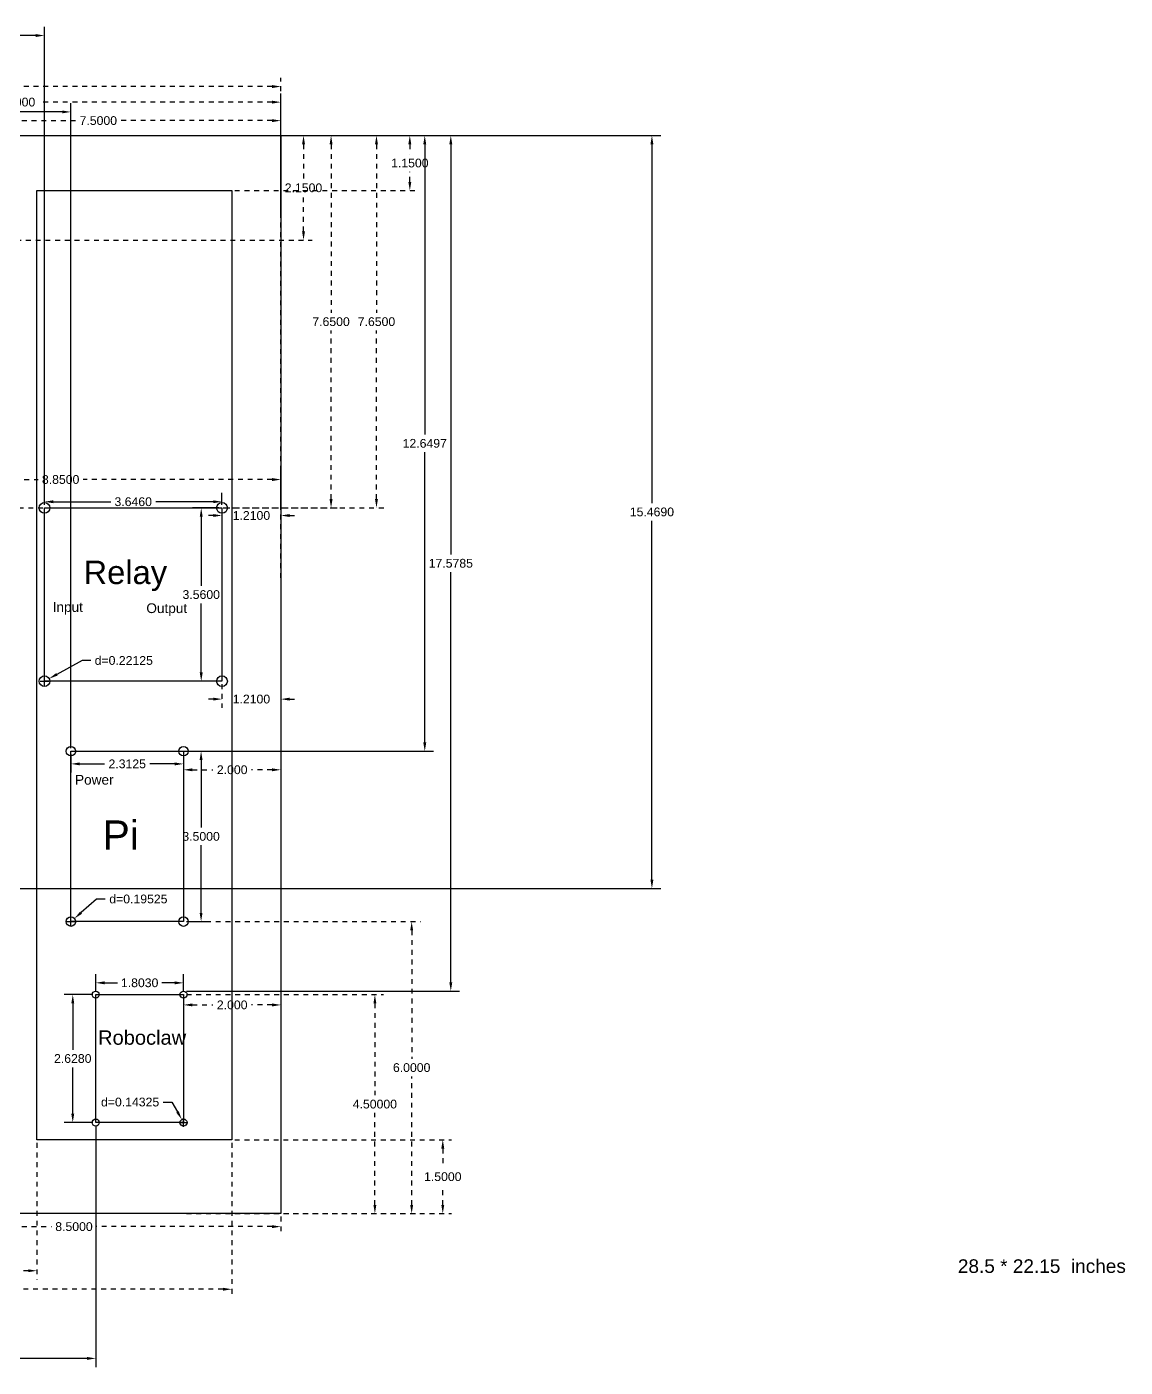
# Model space of a CAD drawing. Header units: inches. Extents: x 0 to 142, y -2 to 32.
# Drawn here: x 119.59 to 142.15, y 3.56 to 31.1 of the extents above; entities that cross this region are included whole.
import ezdxf

# ---------------------------------------------------------------- set-up
doc = ezdxf.new("R2010")
doc.units = ezdxf.units.IN
doc.header["$LTSCALE"] = 0.005
doc.header["$MEASUREMENT"] = 0
doc.linetypes.add('ACAD_ISO02W100', pattern=[15, 12, -3])
for name, color, linetype in [('dash', 1, 'ACAD_ISO02W100'), ('dash2', 5, 'ACAD_ISO02W100'), ('drills', 6, 'Continuous'), ('hidden', 5, 'Continuous')]:
    doc.layers.add(name, color=color, linetype=linetype)
doc.styles.get("Standard").update_dxf_attribs({"font": 'arial.ttf'})
doc.dimstyles.get("Standard").update_dxf_attribs({"dimtxt": 0.18, "dimasz": 0.18, "dimexe": 0.18, "dimexo": 0.0625, "dimgap": 0.09, "dimtad": 0, "dimtih": 1, "dimtoh": 1, "dimdec": 4, "dimzin": 0, "dimdsep": 46, "dimtxsty": 'Standard', "dimcen": 0.09, "dimadec": 0, "dimazin": 0, "dimtfac": 1, "dimtdec": 4, "dimtofl": 0, "dimtmove": 0, "dimatfit": 3, "dimfxl": 1, "dimtolj": 1, "dimtzin": 0, "dimarcsym": 0})

# ---------------------------------------------------------------- blocks, each defined once
blk = doc.blocks.new('*D299')
at = {"color": 0, "lineweight": -2, "transparency": 16777216}
for p, q in [((120.492, 16.15), (120.492, 15.772)), ((122.804, 16.15), (122.804, 15.772)), ((120.672, 15.952), (121.182, 15.952)), ((122.624, 15.952), (122.114, 15.952))]:
    blk.add_line(p, q, dxfattribs=at)
at = {"color": 0, "transparency": 16777216}
for points in [[(120.672, 15.982), (120.672, 15.922), (120.492, 15.952)], [(122.624, 15.982), (122.624, 15.922), (122.804, 15.952)]]:
    blk.add_solid(points, dxfattribs=at)
at = {"layer": 'Defpoints', "color": 0, "transparency": 16777216}
for p in [(120.492, 16.212), (122.804, 16.212), (122.804, 15.952)]:
    blk.add_point(p, dxfattribs=at)
at = {"color": 0, "transparency": 16777216, "insert": (121.648, 15.952), "char_height": 0.18, "attachment_point": 5}
blk.add_mtext('\\A1;2.3125', dxfattribs=at)
blk = doc.blocks.new('*D300')
at = {"color": 0, "lineweight": -2, "transparency": 16777216}
for p, q in [((122.867, 16.212), (123.345, 16.212)), ((123.165, 16.032), (123.165, 14.644)), ((123.165, 12.892), (123.165, 14.28)), ((122.867, 12.712), (123.345, 12.712))]:
    blk.add_line(p, q, dxfattribs=at)
at = {"color": 0, "transparency": 16777216}
for points in [[(123.135, 16.032), (123.195, 16.032), (123.165, 16.212)], [(123.135, 12.892), (123.195, 12.892), (123.165, 12.712)]]:
    blk.add_solid(points, dxfattribs=at)
at = {"layer": 'Defpoints', "color": 0, "transparency": 16777216}
for p in [(122.804, 16.212), (122.804, 12.712), (123.165, 12.712)]:
    blk.add_point(p, dxfattribs=at)
at = {"color": 0, "transparency": 16777216, "insert": (123.165, 14.462), "char_height": 0.18, "attachment_point": 5}
blk.add_mtext('\\A1;3.5000', dxfattribs=at)
blk = doc.blocks.new('*D203')
at = {"color": 0, "lineweight": -2, "transparency": 16777216}
for p, q in [((123.532, 21.21), (122.988, 21.21)), ((123.168, 21.03), (123.168, 19.612)), ((123.168, 17.83), (123.168, 19.248)), ((123.532, 17.65), (122.988, 17.65))]:
    blk.add_line(p, q, dxfattribs=at)
at = {"color": 0, "transparency": 16777216}
for points in [[(123.138, 21.03), (123.198, 21.03), (123.168, 21.21)], [(123.138, 17.83), (123.198, 17.83), (123.168, 17.65)]]:
    blk.add_solid(points, dxfattribs=at)
at = {"layer": 'Defpoints', "color": 0, "transparency": 16777216}
for p in [(123.594, 21.21), (123.168, 17.65), (123.594, 17.65)]:
    blk.add_point(p, dxfattribs=at)
at = {"color": 0, "transparency": 16777216, "insert": (123.168, 19.43), "char_height": 0.18, "attachment_point": 5}
blk.add_mtext('\\A1;3.5600', dxfattribs=at)
blk = doc.blocks.new('*D217')
at = {"color": 0, "lineweight": -2, "transparency": 16777216}
for p, q in [((119.948, 21.275), (119.948, 21.518)), ((123.594, 21.275), (123.594, 21.518)), ((120.128, 21.338), (121.308, 21.338)), ((123.414, 21.338), (122.235, 21.338))]:
    blk.add_line(p, q, dxfattribs=at)
at = {"color": 0, "transparency": 16777216}
for points in [[(120.128, 21.368), (120.128, 21.308), (119.948, 21.338)], [(123.414, 21.368), (123.414, 21.308), (123.594, 21.338)]]:
    blk.add_solid(points, dxfattribs=at)
at = {"layer": 'Defpoints', "color": 0, "transparency": 16777216}
for p in [(119.948, 21.212), (123.594, 21.338), (123.594, 21.212)]:
    blk.add_point(p, dxfattribs=at)
at = {"color": 0, "transparency": 16777216, "insert": (121.771, 21.338), "char_height": 0.18, "attachment_point": 5}
blk.add_mtext('\\A1;3.6460', dxfattribs=at)
blk = doc.blocks.new('*D220')
at = {"layer": 'dash', "color": 0, "lineweight": -2, "transparency": 16777216}
for p, q in [((123.414, 21.055), (123.234, 21.055)), ((123.594, 21.15), (123.594, 20.875)), ((124.804, 21.15), (124.804, 20.875)), ((124.984, 21.055), (125.164, 21.055))]:
    blk.add_line(p, q, dxfattribs=at)
at = {"layer": 'dash', "color": 0, "transparency": 16777216}
for points in [[(123.414, 21.085), (123.414, 21.025), (123.594, 21.055)], [(124.984, 21.085), (124.984, 21.025), (124.804, 21.055)]]:
    blk.add_solid(points, dxfattribs=at)
at = {"layer": 'Defpoints', "color": 0, "transparency": 16777216}
for p in [(123.594, 21.212), (124.804, 21.212), (124.804, 21.055)]:
    blk.add_point(p, dxfattribs=at)
at = {"layer": 'dash', "color": 0, "transparency": 16777216, "insert": (124.199, 21.055), "char_height": 0.18, "attachment_point": 5}
blk.add_mtext('\\A1;1.2100', dxfattribs=at)
blk = doc.blocks.new('*D221')
at = {"layer": 'dash', "color": 0, "lineweight": -2, "transparency": 16777216}
for p, q in [((122.804, 16.15), (122.804, 15.651)), ((124.804, 16.15), (124.804, 15.651)), ((122.984, 15.831), (123.409, 15.831)), ((124.624, 15.831), (124.199, 15.831))]:
    blk.add_line(p, q, dxfattribs=at)
at = {"layer": 'dash', "color": 0, "transparency": 16777216}
for points in [[(122.984, 15.861), (122.984, 15.801), (122.804, 15.831)], [(124.624, 15.861), (124.624, 15.801), (124.804, 15.831)]]:
    blk.add_solid(points, dxfattribs=at)
at = {"layer": 'Defpoints', "color": 0, "transparency": 16777216}
for p in [(122.804, 16.212), (124.804, 16.212), (124.804, 15.831)]:
    blk.add_point(p, dxfattribs=at)
at = {"layer": 'dash', "color": 0, "transparency": 16777216, "insert": (123.804, 15.831), "char_height": 0.18, "attachment_point": 5}
blk.add_mtext('\\A1;2.000', dxfattribs=at)
blk = doc.blocks.new('*D222')
at = {"layer": 'dash', "color": 0, "lineweight": -2, "transparency": 16777216}
for p, q in [((122.804, 11.15), (122.804, 10.82)), ((124.804, 11.15), (124.804, 10.82)), ((122.984, 11), (123.409, 11)), ((124.624, 11), (124.199, 11))]:
    blk.add_line(p, q, dxfattribs=at)
at = {"layer": 'dash', "color": 0, "transparency": 16777216}
for points in [[(122.984, 11.03), (122.984, 10.97), (122.804, 11)], [(124.624, 11.03), (124.624, 10.97), (124.804, 11)]]:
    blk.add_solid(points, dxfattribs=at)
at = {"layer": 'Defpoints', "color": 0, "transparency": 16777216}
for p in [(122.804, 11.212), (124.804, 11.212), (124.804, 11)]:
    blk.add_point(p, dxfattribs=at)
at = {"layer": 'dash', "color": 0, "transparency": 16777216, "insert": (123.804, 11), "char_height": 0.18, "attachment_point": 5}
blk.add_mtext('\\A1;2.000', dxfattribs=at)
blk = doc.blocks.new('*D223')
at = {"layer": 'dash', "color": 0, "lineweight": -2, "transparency": 16777216}
for p, q in [((122.867, 11.212), (126.915, 11.212)), ((126.735, 11.032), (126.735, 9.144)), ((126.735, 6.892), (126.735, 8.78)), ((122.867, 6.712), (126.915, 6.712))]:
    blk.add_line(p, q, dxfattribs=at)
at = {"layer": 'dash', "color": 0, "transparency": 16777216}
for points in [[(126.705, 11.032), (126.765, 11.032), (126.735, 11.212)], [(126.705, 6.892), (126.765, 6.892), (126.735, 6.712)]]:
    blk.add_solid(points, dxfattribs=at)
at = {"layer": 'Defpoints', "color": 0, "transparency": 16777216}
for p in [(122.804, 11.212), (122.804, 6.712), (126.735, 6.712)]:
    blk.add_point(p, dxfattribs=at)
at = {"layer": 'dash', "color": 0, "transparency": 16777216, "insert": (126.735, 8.962), "char_height": 0.18, "attachment_point": 5}
blk.add_mtext('\\A1;4.50000', dxfattribs=at)
blk = doc.blocks.new('*D224')
at = {"color": 0, "lineweight": -2, "transparency": 16777216}
for p, q in [((121.001, 11.275), (121.001, 11.634)), ((122.804, 11.275), (122.804, 11.634)), ((121.181, 11.454), (121.448, 11.454)), ((122.624, 11.454), (122.358, 11.454))]:
    blk.add_line(p, q, dxfattribs=at)
at = {"color": 0, "transparency": 16777216}
for points in [[(121.181, 11.484), (121.181, 11.424), (121.001, 11.454)], [(122.624, 11.484), (122.624, 11.424), (122.804, 11.454)]]:
    blk.add_solid(points, dxfattribs=at)
at = {"layer": 'Defpoints', "color": 0, "transparency": 16777216}
for p in [(122.804, 11.454), (121.001, 11.212), (122.804, 11.212)]:
    blk.add_point(p, dxfattribs=at)
at = {"color": 0, "transparency": 16777216, "insert": (121.903, 11.454), "char_height": 0.18, "attachment_point": 5}
blk.add_mtext('\\A1;1.8030', dxfattribs=at)
blk = doc.blocks.new('*D225')
at = {"color": 0, "lineweight": -2, "transparency": 16777216}
for p, q in [((120.939, 11.212), (120.349, 11.212)), ((120.529, 11.032), (120.529, 10.08)), ((120.529, 8.764), (120.529, 9.716)), ((120.939, 8.584), (120.349, 8.584))]:
    blk.add_line(p, q, dxfattribs=at)
at = {"color": 0, "transparency": 16777216}
for points in [[(120.499, 11.032), (120.559, 11.032), (120.529, 11.212)], [(120.499, 8.764), (120.559, 8.764), (120.529, 8.584)]]:
    blk.add_solid(points, dxfattribs=at)
at = {"layer": 'Defpoints', "color": 0, "transparency": 16777216}
for p in [(121.001, 11.212), (120.529, 8.584), (121.001, 8.584)]:
    blk.add_point(p, dxfattribs=at)
at = {"color": 0, "transparency": 16777216, "insert": (120.529, 9.898), "char_height": 0.18, "attachment_point": 5}
blk.add_mtext('\\A1;2.6280', dxfattribs=at)
blk = doc.blocks.new('*D259')
at = {"layer": 'dash', "color": 0, "lineweight": -2, "transparency": 16777216}
for p, q in [((123.594, 17.59), (123.594, 17.103)), ((124.804, 17.59), (124.804, 17.103)), ((123.414, 17.283), (123.234, 17.283)), ((124.984, 17.283), (125.164, 17.283))]:
    blk.add_line(p, q, dxfattribs=at)
at = {"layer": 'dash', "color": 0, "transparency": 16777216}
for points in [[(123.414, 17.313), (123.414, 17.253), (123.594, 17.283)], [(124.984, 17.313), (124.984, 17.253), (124.804, 17.283)]]:
    blk.add_solid(points, dxfattribs=at)
at = {"layer": 'Defpoints', "color": 0, "transparency": 16777216}
for p in [(123.594, 17.652), (124.804, 17.652), (124.804, 17.283)]:
    blk.add_point(p, dxfattribs=at)
at = {"layer": 'dash', "color": 0, "transparency": 16777216, "insert": (124.199, 17.283), "char_height": 0.18, "attachment_point": 5}
blk.add_mtext('\\A1;1.2100', dxfattribs=at)
blk = doc.blocks.new('*D260')
at = {"layer": 'dash', "color": 0, "lineweight": -2, "transparency": 16777216}
for p, q in [((117.304, 26.775), (117.304, 29.348)), ((124.804, 26.775), (124.804, 29.348)), ((117.484, 29.168), (120.592, 29.168)), ((124.624, 29.168), (121.517, 29.168))]:
    blk.add_line(p, q, dxfattribs=at)
at = {"layer": 'dash', "color": 0, "transparency": 16777216}
for points in [[(117.484, 29.198), (117.484, 29.138), (117.304, 29.168)], [(124.624, 29.198), (124.624, 29.138), (124.804, 29.168)]]:
    blk.add_solid(points, dxfattribs=at)
at = {"layer": 'Defpoints', "color": 0, "transparency": 16777216}
for p in [(124.804, 29.168), (117.304, 26.712), (124.804, 26.712)]:
    blk.add_point(p, dxfattribs=at)
at = {"layer": 'dash', "color": 0, "transparency": 16777216, "insert": (121.054, 29.168), "char_height": 0.18, "attachment_point": 5}
blk.add_mtext('\\A1;7.5000', dxfattribs=at)
blk = doc.blocks.new('*D261')
at = {"layer": 'dash', "color": 0, "lineweight": -2, "transparency": 16777216}
for p, q in [((113.804, 27.275), (113.804, 29.728)), ((113.984, 29.548), (118.78, 29.548)), ((124.624, 29.548), (119.829, 29.548)), ((124.804, 27.275), (124.804, 29.728))]:
    blk.add_line(p, q, dxfattribs=at)
at = {"layer": 'dash', "color": 0, "transparency": 16777216}
for points in [[(113.984, 29.578), (113.984, 29.518), (113.804, 29.548)], [(124.624, 29.578), (124.624, 29.518), (124.804, 29.548)]]:
    blk.add_solid(points, dxfattribs=at)
at = {"layer": 'Defpoints', "color": 0, "transparency": 16777216}
for p in [(124.804, 29.548), (113.804, 27.212), (124.804, 27.212)]:
    blk.add_point(p, dxfattribs=at)
at = {"layer": 'dash', "color": 0, "transparency": 16777216, "insert": (119.304, 29.548), "char_height": 0.18, "attachment_point": 5}
blk.add_mtext('\\A1;11.0000', dxfattribs=at)
blk = doc.blocks.new('*D264')
at = {"layer": 'dash', "color": 0, "lineweight": -2, "transparency": 16777216}
for p, q in [((116.303, 8.651), (116.303, 6.265)), ((124.804, 8.651), (124.804, 6.265)), ((116.483, 6.445), (120.09, 6.445)), ((124.624, 6.445), (121.017, 6.445))]:
    blk.add_line(p, q, dxfattribs=at)
at = {"layer": 'dash', "color": 0, "transparency": 16777216}
for points in [[(116.483, 6.475), (116.483, 6.415), (116.303, 6.445)], [(124.624, 6.475), (124.624, 6.415), (124.804, 6.445)]]:
    blk.add_solid(points, dxfattribs=at)
at = {"layer": 'Defpoints', "color": 0, "transparency": 16777216}
for p in [(116.303, 8.713), (124.804, 8.713), (124.804, 6.445)]:
    blk.add_point(p, dxfattribs=at)
at = {"layer": 'dash', "color": 0, "transparency": 16777216, "insert": (120.554, 6.445), "char_height": 0.18, "attachment_point": 5}
blk.add_mtext('\\A1;8.5000', dxfattribs=at)
blk = doc.blocks.new('*D265')
at = {"layer": 'dash', "color": 0, "lineweight": -2, "transparency": 16777216}
for p, q in [((122.867, 12.712), (127.671, 12.712)), ((127.491, 12.532), (127.491, 9.894)), ((127.491, 6.892), (127.491, 9.53)), ((122.867, 6.712), (127.671, 6.712))]:
    blk.add_line(p, q, dxfattribs=at)
at = {"layer": 'dash', "color": 0, "transparency": 16777216}
for points in [[(127.461, 12.532), (127.521, 12.532), (127.491, 12.712)], [(127.461, 6.892), (127.521, 6.892), (127.491, 6.712)]]:
    blk.add_solid(points, dxfattribs=at)
at = {"layer": 'Defpoints', "color": 0, "transparency": 16777216}
for p in [(122.804, 12.712), (122.804, 6.712), (127.491, 6.712)]:
    blk.add_point(p, dxfattribs=at)
at = {"layer": 'dash', "color": 0, "transparency": 16777216, "insert": (127.491, 9.712), "char_height": 0.18, "attachment_point": 5}
blk.add_mtext('\\A1;6.0000', dxfattribs=at)
blk = doc.blocks.new('*D268')
at = {"layer": 'dash', "color": 0, "lineweight": -2, "transparency": 16777216}
for p, q in [((111.304, 19.774), (111.304, 30.048)), ((124.804, 19.774), (124.804, 30.048)), ((111.484, 29.868), (117.53, 29.868)), ((124.624, 29.868), (118.579, 29.868))]:
    blk.add_line(p, q, dxfattribs=at)
at = {"layer": 'dash', "color": 0, "transparency": 16777216}
for points in [[(111.484, 29.898), (111.484, 29.838), (111.304, 29.868)], [(124.624, 29.898), (124.624, 29.838), (124.804, 29.868)]]:
    blk.add_solid(points, dxfattribs=at)
at = {"layer": 'Defpoints', "color": 0, "transparency": 16777216}
for p in [(124.804, 29.868), (111.304, 19.712), (124.804, 19.712)]:
    blk.add_point(p, dxfattribs=at)
at = {"layer": 'dash', "color": 0, "transparency": 16777216, "insert": (118.054, 29.868), "char_height": 0.18, "attachment_point": 5}
blk.add_mtext('\\A1;13.5000', dxfattribs=at)
blk = doc.blocks.new('*D272')
at = {"layer": 'dash', "color": 0, "lineweight": -2, "transparency": 16777216}
for p, q in [((117.367, 28.862), (125.449, 28.862)), ((125.269, 28.682), (125.269, 27.969)), ((125.269, 26.892), (125.269, 27.605)), ((117.367, 26.712), (125.449, 26.712))]:
    blk.add_line(p, q, dxfattribs=at)
at = {"layer": 'dash', "color": 0, "transparency": 16777216}
for points in [[(125.239, 28.682), (125.299, 28.682), (125.269, 28.862)], [(125.239, 26.892), (125.299, 26.892), (125.269, 26.712)]]:
    blk.add_solid(points, dxfattribs=at)
at = {"layer": 'Defpoints', "color": 0, "transparency": 16777216}
for p in [(117.304, 28.862), (125.269, 28.862), (117.304, 26.712)]:
    blk.add_point(p, dxfattribs=at)
at = {"layer": 'dash', "color": 0, "transparency": 16777216, "insert": (125.269, 27.787), "char_height": 0.18, "attachment_point": 5}
blk.add_mtext('\\A1;2.1500', dxfattribs=at)
blk = doc.blocks.new('*D273')
at = {"layer": 'dash', "color": 0, "lineweight": -2, "transparency": 16777216}
for p, q in [((123.657, 28.862), (126.015, 28.862)), ((125.835, 28.682), (125.835, 25.219)), ((125.835, 21.392), (125.835, 24.855)), ((123.657, 21.212), (126.015, 21.212))]:
    blk.add_line(p, q, dxfattribs=at)
at = {"layer": 'dash', "color": 0, "transparency": 16777216}
for points in [[(125.805, 28.682), (125.865, 28.682), (125.835, 28.862)], [(125.805, 21.392), (125.865, 21.392), (125.835, 21.212)]]:
    blk.add_solid(points, dxfattribs=at)
at = {"layer": 'Defpoints', "color": 0, "transparency": 16777216}
for p in [(123.594, 28.862), (125.835, 28.862), (123.594, 21.212)]:
    blk.add_point(p, dxfattribs=at)
at = {"layer": 'dash', "color": 0, "transparency": 16777216, "insert": (125.835, 25.037), "char_height": 0.18, "attachment_point": 5}
blk.add_mtext('\\A1;7.6500', dxfattribs=at)
blk = doc.blocks.new('*D206')
at = {"layer": 'dash', "color": 0, "lineweight": -2, "transparency": 16777216}
for p, q in [((116.017, 28.862), (126.948, 28.862)), ((126.768, 28.682), (126.768, 25.219)), ((126.768, 21.392), (126.768, 24.855)), ((116.017, 21.212), (126.948, 21.212))]:
    blk.add_line(p, q, dxfattribs=at)
at = {"layer": 'dash', "color": 0, "transparency": 16777216}
for points in [[(126.738, 28.682), (126.798, 28.682), (126.768, 28.862)], [(126.738, 21.392), (126.798, 21.392), (126.768, 21.212)]]:
    blk.add_solid(points, dxfattribs=at)
at = {"layer": 'Defpoints', "color": 0, "transparency": 16777216}
for p in [(115.954, 28.862), (126.768, 28.862), (115.954, 21.212)]:
    blk.add_point(p, dxfattribs=at)
at = {"layer": 'dash', "color": 0, "transparency": 16777216, "insert": (126.768, 25.037), "char_height": 0.18, "attachment_point": 5}
blk.add_mtext('\\A1;7.6500', dxfattribs=at)
blk = doc.blocks.new('*D280')
at = {"layer": 'dash2', "color": 0, "lineweight": -2, "transparency": 16777216}
for p, q in [((123.857, 28.862), (127.633, 28.862)), ((127.453, 28.682), (127.453, 28.478)), ((127.453, 27.91), (127.453, 28.114)), ((123.857, 27.73), (127.633, 27.73))]:
    blk.add_line(p, q, dxfattribs=at)
at = {"layer": 'dash2', "color": 0, "transparency": 16777216}
for points in [[(127.423, 28.682), (127.483, 28.682), (127.453, 28.862)], [(127.423, 27.91), (127.483, 27.91), (127.453, 27.73)]]:
    blk.add_solid(points, dxfattribs=at)
at = {"layer": 'Defpoints', "color": 0, "transparency": 16777216}
for p in [(123.794, 28.862), (127.453, 28.862), (123.794, 27.73)]:
    blk.add_point(p, dxfattribs=at)
at = {"layer": 'dash2', "color": 0, "transparency": 16777216, "insert": (127.453, 28.296), "char_height": 0.18, "attachment_point": 5}
blk.add_mtext('\\A1;1.1500', dxfattribs=at)
blk = doc.blocks.new('*D281')
at = {"layer": 'dash2', "color": 0, "lineweight": -2, "transparency": 16777216}
for p, q in [((123.857, 8.23), (128.31, 8.23)), ((128.13, 8.05), (128.13, 7.653)), ((128.13, 6.892), (128.13, 7.289)), ((123.857, 6.712), (128.31, 6.712))]:
    blk.add_line(p, q, dxfattribs=at)
at = {"layer": 'dash2', "color": 0, "transparency": 16777216}
for points in [[(128.1, 8.05), (128.16, 8.05), (128.13, 8.23)], [(128.1, 6.892), (128.16, 6.892), (128.13, 6.712)]]:
    blk.add_solid(points, dxfattribs=at)
at = {"layer": 'Defpoints', "color": 0, "transparency": 16777216}
for p in [(123.794, 8.23), (123.794, 6.712), (128.13, 6.712)]:
    blk.add_point(p, dxfattribs=at)
at = {"layer": 'dash2', "color": 0, "transparency": 16777216, "insert": (128.13, 7.471), "char_height": 0.18, "attachment_point": 5}
blk.add_mtext('\\A1;1.5000', dxfattribs=at)
blk = doc.blocks.new('*D283')
at = {"layer": 'dash2', "color": 0, "lineweight": -2, "transparency": 16777216}
for p, q in [((96.304, 8.167), (96.304, 5.359)), ((119.794, 8.167), (119.794, 5.359)), ((96.484, 5.539), (107.515, 5.539)), ((119.614, 5.539), (108.584, 5.539))]:
    blk.add_line(p, q, dxfattribs=at)
at = {"layer": 'dash2', "color": 0, "transparency": 16777216}
for points in [[(96.484, 5.569), (96.484, 5.509), (96.304, 5.539)], [(119.614, 5.569), (119.614, 5.509), (119.794, 5.539)]]:
    blk.add_solid(points, dxfattribs=at)
at = {"layer": 'Defpoints', "color": 0, "transparency": 16777216}
for p in [(96.304, 8.23), (119.794, 8.23), (96.304, 5.539)]:
    blk.add_point(p, dxfattribs=at)
at = {"layer": 'dash2', "color": 0, "transparency": 16777216, "insert": (108.049, 5.539), "char_height": 0.18, "attachment_point": 5}
blk.add_mtext('\\A1;23.5000', dxfattribs=at)
blk = doc.blocks.new('*D284')
at = {"layer": 'dash2', "color": 0, "lineweight": -2, "transparency": 16777216}
for p, q in [((96.304, 8.167), (96.304, 4.979)), ((123.794, 8.167), (123.794, 4.979)), ((96.484, 5.159), (109.515, 5.159)), ((123.614, 5.159), (110.584, 5.159))]:
    blk.add_line(p, q, dxfattribs=at)
at = {"layer": 'dash2', "color": 0, "transparency": 16777216}
for points in [[(96.484, 5.189), (96.484, 5.129), (96.304, 5.159)], [(123.614, 5.189), (123.614, 5.129), (123.794, 5.159)]]:
    blk.add_solid(points, dxfattribs=at)
at = {"layer": 'Defpoints', "color": 0, "transparency": 16777216}
for p in [(96.304, 8.23), (123.794, 8.23), (96.304, 5.159)]:
    blk.add_point(p, dxfattribs=at)
at = {"layer": 'dash2', "color": 0, "transparency": 16777216, "insert": (110.049, 5.159), "char_height": 0.18, "attachment_point": 5}
blk.add_mtext('\\A1;27.5000', dxfattribs=at)
blk = doc.blocks.new('*D291')
at = {"layer": 'dash', "color": 0, "lineweight": -2, "transparency": 16777216}
for p, q in [((115.954, 21.275), (115.954, 21.974)), ((116.134, 21.794), (119.817, 21.794)), ((124.624, 21.794), (120.744, 21.794)), ((124.804, 21.275), (124.804, 21.974))]:
    blk.add_line(p, q, dxfattribs=at)
at = {"layer": 'dash', "color": 0, "transparency": 16777216}
for points in [[(116.134, 21.824), (116.134, 21.764), (115.954, 21.794)], [(124.624, 21.824), (124.624, 21.764), (124.804, 21.794)]]:
    blk.add_solid(points, dxfattribs=at)
at = {"layer": 'Defpoints', "color": 0, "transparency": 16777216}
for p in [(124.804, 21.794), (115.954, 21.212), (124.804, 21.212)]:
    blk.add_point(p, dxfattribs=at)
at = {"layer": 'dash', "color": 0, "transparency": 16777216, "insert": (120.28, 21.794), "char_height": 0.18, "attachment_point": 5}
blk.add_mtext('\\A1;8.8500', dxfattribs=at)
blk = doc.blocks.new('*D304')
at = {"color": 0, "lineweight": -2, "transparency": 16777216}
for p, q in [((100.399, 28.862), (95.703, 28.862)), ((95.883, 28.682), (95.883, 26.41)), ((95.883, 23.774), (95.883, 26.046)), ((100.399, 23.594), (95.703, 23.594))]:
    blk.add_line(p, q, dxfattribs=at)
at = {"color": 0, "transparency": 16777216}
for points in [[(95.853, 28.682), (95.913, 28.682), (95.883, 28.862)], [(95.853, 23.774), (95.913, 23.774), (95.883, 23.594)]]:
    blk.add_solid(points, dxfattribs=at)
at = {"layer": 'Defpoints', "color": 0, "transparency": 16777216}
for p in [(95.883, 28.862), (100.461, 28.862), (100.461, 23.594), (120.565, 12.777), (120.418, 12.648)]:
    blk.add_point(p, dxfattribs=at)
at = {"layer": 'drills', "color": 0, "lineweight": -2, "transparency": 16777216}
for p, q in [((121.018, 13.176), (120.7, 12.896)), ((121.198, 13.176), (121.018, 13.176)), ((120.402, 12.712), (120.582, 12.712)), ((120.492, 12.622), (120.492, 12.802))]:
    blk.add_line(p, q, dxfattribs=at)
at = {"layer": 'drills', "color": 0, "transparency": 16777216}
blk.add_solid([(120.68, 12.918), (120.72, 12.873), (120.565, 12.777)], dxfattribs=at)
at = {"color": 0, "transparency": 16777216, "insert": (95.883, 26.228), "char_height": 0.18, "attachment_point": 5}
blk.add_mtext('\\A1;5.2682', dxfattribs=at)
at = {"layer": 'drills', "color": 0, "transparency": 16777216, "insert": (121.877, 13.176), "char_height": 0.18, "attachment_point": 5}
blk.add_mtext('\\A1;d=0.19525', dxfattribs=at)
blk = doc.blocks.new('*D306')
at = {"color": 0, "lineweight": -2, "transparency": 16777216}
for p, q in [((100.399, 28.862), (94.948, 28.862)), ((95.128, 28.682), (95.128, 24.469)), ((95.128, 19.893), (95.128, 24.106)), ((100.399, 19.713), (94.948, 19.713))]:
    blk.add_line(p, q, dxfattribs=at)
at = {"color": 0, "transparency": 16777216}
for points in [[(95.098, 28.682), (95.158, 28.682), (95.128, 28.862)], [(95.098, 19.893), (95.158, 19.893), (95.128, 19.713)]]:
    blk.add_solid(points, dxfattribs=at)
at = {"layer": 'Defpoints', "color": 0, "transparency": 16777216}
for p in [(95.128, 28.862), (100.461, 28.862), (100.461, 19.713), (120.045, 17.705), (119.851, 17.599)]:
    blk.add_point(p, dxfattribs=at)
at = {"layer": 'drills', "color": 0, "lineweight": -2, "transparency": 16777216}
for p, q in [((120.719, 18.076), (120.203, 17.792)), ((120.899, 18.076), (120.719, 18.076)), ((119.858, 17.652), (120.038, 17.652)), ((119.948, 17.562), (119.948, 17.742))]:
    blk.add_line(p, q, dxfattribs=at)
at = {"layer": 'drills', "color": 0, "transparency": 16777216}
blk.add_solid([(120.189, 17.819), (120.217, 17.766), (120.045, 17.705)], dxfattribs=at)
at = {"color": 0, "transparency": 16777216, "insert": (95.128, 24.288), "char_height": 0.18, "attachment_point": 5}
blk.add_mtext('\\A1;9.1492', dxfattribs=at)
at = {"layer": 'drills', "color": 0, "transparency": 16777216, "insert": (121.577, 18.076), "char_height": 0.18, "attachment_point": 5}
blk.add_mtext('\\A1;d=0.22125', dxfattribs=at)
blk = doc.blocks.new('*D307')
at = {"color": 0, "lineweight": -2, "transparency": 16777216}
for p, q in [((100.587, 28.862), (94.317, 28.862)), ((94.497, 28.682), (94.497, 21.719)), ((94.497, 14.392), (94.497, 21.355)), ((100.587, 14.212), (94.317, 14.212))]:
    blk.add_line(p, q, dxfattribs=at)
at = {"color": 0, "transparency": 16777216}
for points in [[(94.467, 28.682), (94.527, 28.682), (94.497, 28.862)], [(94.467, 14.392), (94.527, 14.392), (94.497, 14.212)]]:
    blk.add_solid(points, dxfattribs=at)
at = {"layer": 'Defpoints', "color": 0, "transparency": 16777216}
for p in [(94.497, 28.862), (100.649, 28.862), (100.649, 14.212), (122.769, 8.646), (122.84, 8.522)]:
    blk.add_point(p, dxfattribs=at)
at = {"layer": 'drills', "color": 0, "lineweight": -2, "transparency": 16777216}
for p, q in [((122.386, 9.004), (122.566, 9.004)), ((122.566, 9.004), (122.68, 8.803)), ((122.714, 8.584), (122.894, 8.584)), ((122.804, 8.494), (122.804, 8.674))]:
    blk.add_line(p, q, dxfattribs=at)
at = {"layer": 'drills', "color": 0, "transparency": 16777216}
blk.add_solid([(122.706, 8.818), (122.654, 8.788), (122.769, 8.646)], dxfattribs=at)
at = {"color": 0, "transparency": 16777216, "insert": (94.497, 21.537), "char_height": 0.18, "attachment_point": 5}
blk.add_mtext('\\A1;14.6500', dxfattribs=at)
at = {"layer": 'drills', "color": 0, "transparency": 16777216, "insert": (121.707, 9.004), "char_height": 0.18, "attachment_point": 5}
blk.add_mtext('\\A1;d=0.14325', dxfattribs=at)
blk = doc.blocks.new('*D316')
at = {"color": 0, "lineweight": -2, "transparency": 16777216}
for p, q in [((112.045, 28.862), (132.606, 28.862)), ((132.426, 28.682), (132.426, 21.31)), ((132.426, 13.573), (132.426, 20.946)), ((112.045, 13.393), (132.606, 13.393))]:
    blk.add_line(p, q, dxfattribs=at)
at = {"color": 0, "transparency": 16777216}
for points in [[(132.396, 28.682), (132.456, 28.682), (132.426, 28.862)], [(132.396, 13.573), (132.456, 13.573), (132.426, 13.393)]]:
    blk.add_solid(points, dxfattribs=at)
at = {"layer": 'Defpoints', "color": 0, "transparency": 16777216}
for p in [(111.983, 28.862), (132.426, 28.862), (111.983, 13.393)]:
    blk.add_point(p, dxfattribs=at)
at = {"color": 0, "transparency": 16777216, "insert": (132.426, 21.128), "char_height": 0.18, "attachment_point": 5}
blk.add_mtext('\\A1;15.4690', dxfattribs=at)
blk = doc.blocks.new('*D318')
at = {"color": 0, "lineweight": -2, "transparency": 16777216}
for p, q in [((122.867, 28.862), (128.475, 28.862)), ((128.295, 28.682), (128.295, 20.255)), ((128.295, 11.464), (128.295, 19.891)), ((122.867, 11.284), (128.475, 11.284))]:
    blk.add_line(p, q, dxfattribs=at)
at = {"color": 0, "transparency": 16777216}
for points in [[(128.265, 28.682), (128.325, 28.682), (128.295, 28.862)], [(128.265, 11.464), (128.325, 11.464), (128.295, 11.284)]]:
    blk.add_solid(points, dxfattribs=at)
at = {"layer": 'Defpoints', "color": 0, "transparency": 16777216}
for p in [(122.804, 28.862), (128.295, 28.862), (122.804, 11.284)]:
    blk.add_point(p, dxfattribs=at)
at = {"color": 0, "transparency": 16777216, "insert": (128.295, 20.073), "char_height": 0.18, "attachment_point": 5}
blk.add_mtext('\\A1;17.5785', dxfattribs=at)
blk = doc.blocks.new('*D319')
at = {"color": 0, "lineweight": -2, "transparency": 16777216}
for p, q in [((96.304, 8.522), (96.304, 3.558)), ((121.001, 8.522), (121.001, 3.558)), ((96.484, 3.738), (108.118, 3.738)), ((120.821, 3.738), (109.188, 3.738))]:
    blk.add_line(p, q, dxfattribs=at)
at = {"color": 0, "transparency": 16777216}
for points in [[(96.484, 3.768), (96.484, 3.708), (96.304, 3.738)], [(120.821, 3.768), (120.821, 3.708), (121.001, 3.738)]]:
    blk.add_solid(points, dxfattribs=at)
at = {"layer": 'Defpoints', "color": 0, "transparency": 16777216}
for p in [(96.304, 8.584), (121.001, 8.584), (96.304, 3.738)]:
    blk.add_point(p, dxfattribs=at)
at = {"color": 0, "transparency": 16777216, "insert": (108.653, 3.738), "char_height": 0.18, "attachment_point": 5}
blk.add_mtext('\\A1;24.6969', dxfattribs=at)
blk = doc.blocks.new('*D320')
at = {"color": 0, "lineweight": -2, "transparency": 16777216}
for p, q in [((120.554, 28.862), (127.94, 28.862)), ((127.76, 28.682), (127.76, 22.719)), ((127.76, 16.392), (127.76, 22.355)), ((120.554, 16.212), (127.94, 16.212))]:
    blk.add_line(p, q, dxfattribs=at)
at = {"color": 0, "transparency": 16777216}
for points in [[(127.73, 28.682), (127.79, 28.682), (127.76, 28.862)], [(127.73, 16.392), (127.79, 16.392), (127.76, 16.212)]]:
    blk.add_solid(points, dxfattribs=at)
at = {"layer": 'Defpoints', "color": 0, "transparency": 16777216}
for p in [(120.492, 28.862), (127.76, 28.862), (120.492, 16.212)]:
    blk.add_point(p, dxfattribs=at)
at = {"color": 0, "transparency": 16777216, "insert": (127.76, 22.537), "char_height": 0.18, "attachment_point": 5}
blk.add_mtext('\\A1;12.6497', dxfattribs=at)
blk = doc.blocks.new('*D321')
at = {"color": 0, "lineweight": -2, "transparency": 16777216}
for p, q in [((96.304, 16.275), (96.304, 29.527)), ((120.492, 16.275), (120.492, 29.527)), ((96.484, 29.347), (107.863, 29.347)), ((120.312, 29.347), (108.933, 29.347))]:
    blk.add_line(p, q, dxfattribs=at)
at = {"color": 0, "transparency": 16777216}
for points in [[(96.484, 29.377), (96.484, 29.317), (96.304, 29.347)], [(120.312, 29.377), (120.312, 29.317), (120.492, 29.347)]]:
    blk.add_solid(points, dxfattribs=at)
at = {"layer": 'Defpoints', "color": 0, "transparency": 16777216}
for p in [(96.304, 29.347), (96.304, 16.212), (120.492, 16.212)]:
    blk.add_point(p, dxfattribs=at)
at = {"color": 0, "transparency": 16777216, "insert": (108.398, 29.347), "char_height": 0.18, "attachment_point": 5}
blk.add_mtext('\\A1;24.1877', dxfattribs=at)
blk = doc.blocks.new('*D322')
at = {"color": 0, "lineweight": -2, "transparency": 16777216}
for p, q in [((96.304, 21.275), (96.304, 31.096)), ((96.484, 30.916), (107.592, 30.916)), ((119.768, 30.916), (108.661, 30.916)), ((119.948, 21.275), (119.948, 31.096))]:
    blk.add_line(p, q, dxfattribs=at)
at = {"color": 0, "transparency": 16777216}
for points in [[(96.484, 30.946), (96.484, 30.886), (96.304, 30.916)], [(119.768, 30.946), (119.768, 30.886), (119.948, 30.916)]]:
    blk.add_solid(points, dxfattribs=at)
at = {"layer": 'Defpoints', "color": 0, "transparency": 16777216}
for p in [(96.304, 30.916), (96.304, 21.212), (119.948, 21.212)]:
    blk.add_point(p, dxfattribs=at)
at = {"color": 0, "transparency": 16777216, "insert": (108.126, 30.916), "char_height": 0.18, "attachment_point": 5}
blk.add_mtext('\\A1;23.6440', dxfattribs=at)

msp = doc.modelspace()

# ---------------------------------------------------------------- linework, layer by layer
for p, q in [((96.30443, 28.86213), (124.80443, 28.86213)), ((124.80443, 28.86213), (124.80443, 6.71213)), ((124.80443, 6.71213), (96.30443, 6.71213))]:
    msp.add_line(p, q)
for points in [[(119.94839, 21.21213), (123.59439, 21.21213), (123.59439, 17.65213), (119.94839, 17.65213)], [(120.49156, 16.21243), (122.80406, 16.21243), (122.80406, 12.71243), (120.49156, 12.71243)], [(121.00128, 11.212), (122.80428, 11.212), (122.80428, 8.584), (121.00128, 8.584)]]:
    msp.add_lwpolyline(points, close=True)
at = {"layer": 'drills'}
for centre, radius in [((119.94839, 21.21213), 0.11063), ((123.59439, 21.21209), 0.11063), ((119.94839, 17.65213), 0.11063), ((123.59439, 17.65213), 0.11063), ((120.49156, 16.21243), 0.09763), ((122.80406, 16.21243), 0.09763), ((120.49156, 12.71243), 0.09763), ((122.80406, 12.71243), 0.09763), ((121.00128, 11.212), 0.07162), ((122.80428, 11.212), 0.07162), ((121.00128, 8.584), 0.07162), ((122.80428, 8.584), 0.07162)]:
    msp.add_circle(centre, radius, dxfattribs=at)
at = {"layer": 'hidden'}
msp.add_lwpolyline([(119.79429, 27.72954), (123.79429, 27.72954), (123.79429, 8.22954), (119.79429, 8.22954)], close=True, dxfattribs=at)

# ---------------------------------------------------------------- texts
at = {"attachment_point": 1}
for s, width, insert, char_height in [('Relay', 1.6323958, (120.74933, 20.12762), 0.481166), ('Input', 1.1207493, (120.11586, 19.27544), 0.2), ('Output', 1.1207495, (122.04063, 19.2511), 0.2), ('Power', 1.1648918, (120.57554, 15.72605), 0.2), ('Pi', 1.746156, (121.14341, 14.79103), 0.59813), ('Roboclaw', 1.5022977, (121.04923, 10.47718), 0.294998), ('28.5 * 22.15  inches', 3.5675644, (138.71101, 5.77364), 0.2795009)]:
    msp.add_mtext_dynamic_manual_height_columns(s, width=width, gutter_width=1, heights=[0], dxfattribs=dict(at, insert=insert, char_height=char_height))

# ---------------------------------------------------------------- dimensions: what is measured, and where the dimension line sits
dim = msp.add_aligned_dim(p1=(119.94839, 21.21209), p2=(96.30443, 21.21213), distance=-9.70342, dimstyle='Standard')
dim.commit()
dim.dimension.update_dxf_attribs({"geometry": '*D322', "text_midpoint": (108.12643, 30.91553)})
for base, p1, p2, picture, middle in [((96.30382, 29.34673), (120.49156, 16.21243), (96.30382, 16.21243), '*D321', (108.39769, 29.34673)), ((123.59439, 21.33809), (119.94839, 21.21213), (123.59439, 21.21213), '*D217', (121.77139, 21.33809)), ((122.80406, 15.95174), (120.49156, 16.21243), (122.80406, 16.21243), '*D299', (121.64781, 15.95174)), ((122.80428, 11.45433), (121.00128, 11.212), (122.80428, 11.212), '*D224', (121.90278, 11.45433)), ((96.30443, 3.737561), (121.001283, 8.584004), (96.30443, 8.584004), '*D319', (108.652857, 3.737561))]:
    dim = msp.add_linear_dim(base=base, p1=p1, p2=p2, dimstyle='Standard')
    dim.commit()
    dim.dimension.update_dxf_attribs({"geometry": picture, "text_midpoint": middle})
for base, p1, p2, picture, middle in [((94.49697, 28.86213), (100.64943, 14.21211), (100.64943, 28.86213), '*D307', (94.49697, 21.53712)), ((95.12846, 28.86213), (100.46126, 19.71295), (100.46126, 28.86213), '*D306', (95.12846, 24.28754)), ((95.88309, 28.86213), (100.46126, 23.59395), (100.46126, 28.86213), '*D304', (95.88309, 26.22804)), ((132.42569, 28.86213), (111.98268, 13.39316), (111.98268, 28.86213), '*D316', (132.42569, 21.12765)), ((127.76005, 28.86213), (120.49156, 16.21243), (120.49156, 28.86213), '*D320', (127.76005, 22.53728)), ((128.29496, 28.86213), (122.80428, 11.28363), (122.80428, 28.86213), '*D318', (128.29496, 20.07288)), ((123.16792, 17.65015), (123.59439, 21.21015), (123.59439, 17.65015), '*D203', (123.16792, 19.43015)), ((123.16537, 12.71243), (122.80406, 16.21243), (122.80406, 12.71243), '*D300', (123.16537, 14.46243)), ((120.52907, 8.584), (121.00128, 11.212), (121.00128, 8.584), '*D225', (120.52907, 9.898))]:
    dim = msp.add_linear_dim(base=base, p1=p1, p2=p2, angle=90, dimstyle='Standard')
    dim.commit()
    dim.dimension.update_dxf_attribs({"geometry": picture, "text_midpoint": middle})
at = {"layer": 'dash'}
for base, p1, p2, picture, middle in [((124.80443, 29.86807), (111.30441, 19.71198), (124.80443, 19.71198), '*D268', (118.05442, 29.86807)), ((124.80443, 29.54808), (113.80443, 27.21213), (124.80443, 27.21213), '*D261', (119.30443, 29.54808)), ((124.80443, 29.16808), (117.30443, 26.71212), (124.80443, 26.71212), '*D260', (121.05443, 29.16808)), ((124.80443, 21.05543), (123.59439, 21.21213), (124.80443, 21.21213), '*D220', (124.19941, 21.05543)), ((124.80443, 17.28337), (123.59439, 17.65213), (124.80443, 17.65213), '*D259', (124.19941, 17.28337))]:
    dim = msp.add_linear_dim(base=base, p1=p1, p2=p2, dimstyle='Standard', dxfattribs=at)
    dim.commit()
    dim.dimension.update_dxf_attribs({"geometry": picture, "text_midpoint": middle})
for base, p1, p2, picture, middle in [((126.76849, 28.86213), (115.95442, 21.21209), (115.95442, 28.86213), '*D206', (126.76849, 25.03711)), ((125.26884, 28.86213), (117.30443, 26.71212), (117.30443, 28.86213), '*D272', (125.26884, 27.78713)), ((125.83547, 28.86213), (123.59439, 21.21213), (123.59439, 28.86213), '*D273', (125.83547, 25.03713))]:
    dim = msp.add_linear_dim(base=base, p1=p1, p2=p2, angle=90, dimstyle='Standard', dxfattribs=at)
    dim.commit()
    dim.dimension.update_dxf_attribs({"geometry": picture, "text_midpoint": middle})
dim = msp.add_linear_dim(base=(124.80443, 21.79447), p1=(115.95442, 21.21209), p2=(124.80443, 21.21209), dimstyle='Standard', dxfattribs=at)
dim.commit()
dim.dimension.update_dxf_attribs({"geometry": '*D291', "text_midpoint": (120.2803, 21.79447), "dimtype": 160})
for base, p1, p2, text, picture, middle in [((124.80443, 15.83069), (122.80406, 16.21243), (124.80443, 16.21243), '2.000', '*D221', (123.80425, 15.83069)), ((124.80443, 11.0002), (122.80428, 11.212), (124.80443, 11.212), '2.000', '*D222', (123.80436, 11.0002)), ((124.80443, 6.44486), (116.30268, 8.71316), (124.80443, 8.71316), '8.5000', '*D264', (120.55356, 6.44486))]:
    dim = msp.add_linear_dim(base=base, p1=p1, p2=p2, text=text, dimstyle='Standard', dxfattribs=at)
    dim.commit()
    dim.dimension.update_dxf_attribs({"geometry": picture, "text_midpoint": middle})
for base, p1, p2, text, picture, middle in [((127.49066, 6.71213), (122.80406, 12.71243), (122.80406, 6.71213), '6.0000', '*D265', (127.49066, 9.71228)), ((126.73507, 6.71213), (122.80428, 11.212), (122.80428, 6.71213), '4.50000', '*D223', (126.73507, 8.96207))]:
    dim = msp.add_linear_dim(base=base, p1=p1, p2=p2, angle=90, text=text, dimstyle='Standard', dxfattribs=at)
    dim.commit()
    dim.dimension.update_dxf_attribs({"geometry": picture, "text_midpoint": middle})
at = {"layer": 'dash2'}
for base, p1, p2, text, picture, middle in [((127.45326, 28.86213), (123.79429, 27.72954), (123.79429, 28.86213), '1.1500', '*D280', (127.45326, 28.29584)), ((128.12994, 6.71213), (123.79429, 8.22954), (123.79429, 6.71213), '1.5000', '*D281', (128.12994, 7.47084))]:
    dim = msp.add_linear_dim(base=base, p1=p1, p2=p2, angle=90, text=text, dimstyle='Standard', dxfattribs=at)
    dim.commit()
    dim.dimension.update_dxf_attribs({"geometry": picture, "text_midpoint": middle})
for base, p1, text, picture, middle in [((96.30443, 5.53899), (119.79429, 8.22954), '23.5000', '*D283', (108.04936, 5.53899)), ((96.30443, 5.15899), (123.79429, 8.22954), '27.5000', '*D284', (110.04936, 5.15899))]:
    dim = msp.add_linear_dim(base=base, p1=p1, p2=(96.30443, 8.22954), text=text, dimstyle='Standard', dxfattribs=at)
    dim.commit()
    dim.dimension.update_dxf_attribs({"geometry": picture, "text_midpoint": middle})
at = {"layer": 'drills'}
for p1, p2, text, picture, middle in [((122.83964, 8.52172), (122.76892, 8.64629), 'd=0.14325', '*D307', (121.70707, 9.00449)), ((119.85148, 17.59879), (120.04531, 17.70548), 'd=0.22125', '*D306', (121.57702, 18.07605)), ((120.41825, 12.64795), (120.56487, 12.7769), 'd=0.19525', '*D304', (121.87683, 13.17569))]:
    dim = msp.add_diameter_dim_2p(p1=p1, p2=p2, text=text, dimstyle='Standard', dxfattribs=at)
    dim.commit()
    dim.dimension.update_dxf_attribs({"geometry": picture, "text_midpoint": middle, "dimtype": 163})

doc.saveas('drawing.dxf')
